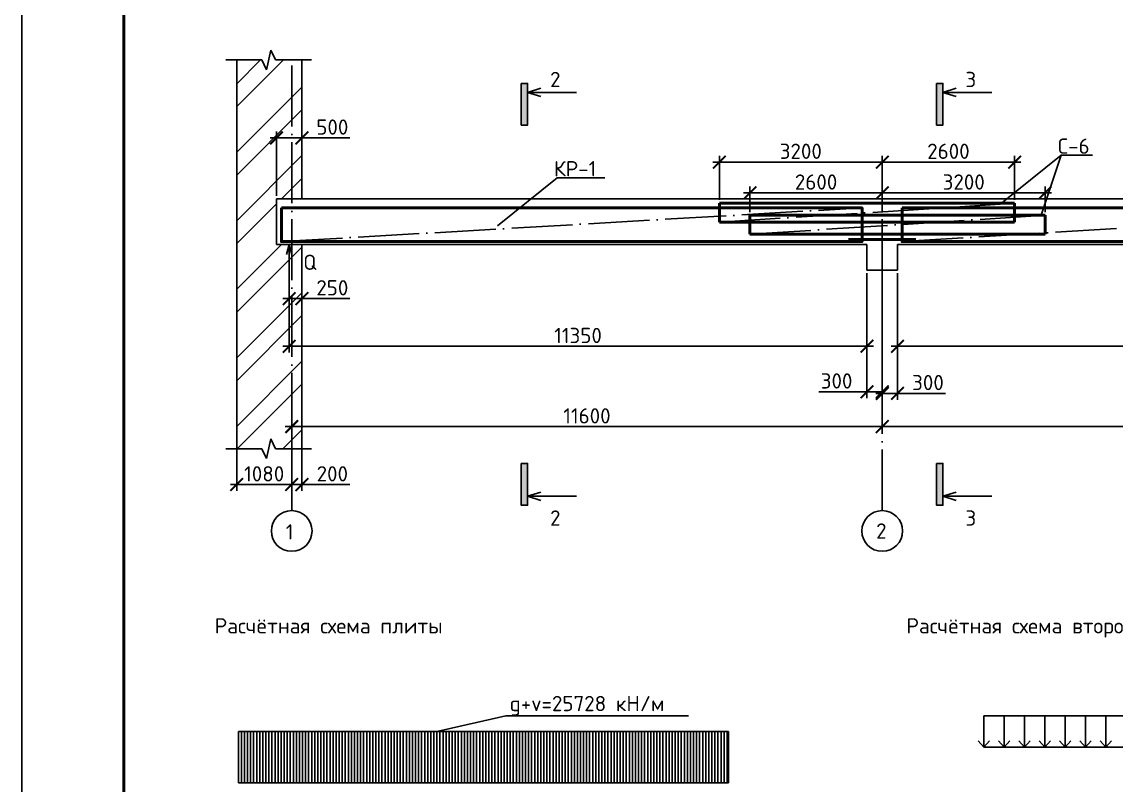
# Model space of a CAD drawing. Header units: millimetres. Extents: x -258556 to -95372, y 16759 to 83599.
# Drawn here: x -126718.6 to -126503.7, y 41678 to 41828 of the extents above; entities that cross this region are included whole.
import ezdxf

# ---------------------------------------------------------------- set-up
doc = ezdxf.new("R2010")
doc.units = ezdxf.units.MM
doc.header["$LTSCALE"] = 0.5
doc.linetypes.add('ACAD_ISO04W100', pattern=[30, 24, -3, 0, -3])
doc.layers.add('оси', color=7, linetype='ACAD_ISO04W100')
doc.layers.add('Тонкий', color=7, linetype='Continuous')
doc.layers.add('Толстый', color=7, linetype='Continuous', lineweight=40)
doc.styles.add('Наклонный3.5', font='isocpeur.ttf', dxfattribs={"height": 3})
doc.dimstyles.new('СТРОИТЕЛЬНЫЙ', dxfattribs={"dimtxt": 3.5, "dimasz": 2.5, "dimexe": 1.25, "dimexo": 0.625, "dimtad": 1, "dimdec": 0, "dimlfac": 100, "dimdsep": 46, "dimtxsty": 'Наклонный3.5', "dimblk1": 'ARCHTICK', "dimblk2": 'ARCHTICK', "dimsah": 1, "dimcen": 0, "dimdle": 1.25, "dimadec": 0, "dimazin": 0, "dimtfac": 0.75, "dimtdec": 0, "dimtmove": 0, "dimatfit": 3, "dimldrblk": 'ARCHTICK', "dimfxl": 1, "dimtolj": 1, "dimtzin": 0, "dimarcsym": 0})

# ---------------------------------------------------------------- blocks, each defined once
blk = doc.blocks.new('_ArchTick')
at = {"color": 0, "linetype": 'ByBlock', "const_width": 0.15}
blk.add_lwpolyline([(-0.5, -0.5), (0.5, 0.5)], dxfattribs=at)
blk = doc.blocks.new('*D708')
at = {"layer": 'Defpoints', "color": 0, "transparency": 16777216}
for p in [(-126663.65, 41805.22), (-126668.65, 41793.24), (-126663.65, 41793.24)]:
    blk.add_point(p, dxfattribs=at)
at = {"layer": 'Тонкий', "color": 0, "lineweight": -2, "transparency": 16777216}
for p, q in [((-126669.9, 41805.22), (-126663.65, 41805.22)), ((-126668.65, 41793.86), (-126668.65, 41806.47)), ((-126663.65, 41793.86), (-126663.65, 41806.47)), ((-126663.65, 41805.22), (-126654.2, 41805.22))]:
    blk.add_line(p, q, dxfattribs=at)
at = {"layer": 'Тонкий', "color": 0, "lineweight": -2, "transparency": 16777216, "xscale": 2.5, "yscale": 2.5, "zscale": 2.5, "rotation": 180}
blk.add_blockref('_ArchTick', (-126668.65, 41805.22), dxfattribs=at)
at = {"layer": 'Тонкий', "color": 0, "lineweight": -2, "transparency": 16777216, "xscale": 2.5, "yscale": 2.5, "zscale": 2.5}
blk.add_blockref('_ArchTick', (-126663.65, 41805.22), dxfattribs=at)
at = {"layer": 'Тонкий', "color": 0, "transparency": 16777216, "insert": (-126657.67, 41807.35), "char_height": 3, "attachment_point": 5, "style": 'Наклонный3.5'}
blk.add_mtext('\\A1;500', dxfattribs=at)
blk = doc.blocks.new('*D709')
at = {"layer": 'Defpoints', "color": 0, "transparency": 16777216}
for p in [(-126666.15, 41784.24), (-126663.65, 41784.24), (-126663.65, 41773.64)]:
    blk.add_point(p, dxfattribs=at)
at = {"layer": 'Тонкий', "color": 0, "lineweight": -2, "transparency": 16777216}
for p, q in [((-126666.15, 41783.61), (-126666.15, 41772.39)), ((-126663.65, 41783.61), (-126663.65, 41772.39)), ((-126667.4, 41773.64), (-126663.65, 41773.64)), ((-126663.65, 41773.64), (-126654.2, 41773.64))]:
    blk.add_line(p, q, dxfattribs=at)
at = {"layer": 'Тонкий', "color": 0, "lineweight": -2, "transparency": 16777216, "xscale": 2.5, "yscale": 2.5, "zscale": 2.5, "rotation": 180}
blk.add_blockref('_ArchTick', (-126666.15, 41773.64), dxfattribs=at)
at = {"layer": 'Тонкий', "color": 0, "lineweight": -2, "transparency": 16777216, "xscale": 2.5, "yscale": 2.5, "zscale": 2.5}
blk.add_blockref('_ArchTick', (-126663.65, 41773.64), dxfattribs=at)
at = {"layer": 'Тонкий', "color": 0, "transparency": 16777216, "insert": (-126657.67, 41775.76), "char_height": 3, "attachment_point": 5, "style": 'Наклонный3.5'}
blk.add_mtext('\\A1;250', dxfattribs=at)
blk = doc.blocks.new('*D710')
at = {"layer": 'Defpoints', "color": 0, "transparency": 16777216}
for p in [(-126666.15, 41779.24), (-126552.65, 41779.24), (-126666.15, 41764.27)]:
    blk.add_point(p, dxfattribs=at)
at = {"layer": 'Тонкий', "color": 0, "lineweight": -2, "transparency": 16777216}
for p, q in [((-126666.15, 41778.61), (-126666.15, 41763.02)), ((-126552.65, 41778.61), (-126552.65, 41763.02)), ((-126551.4, 41764.27), (-126667.4, 41764.27))]:
    blk.add_line(p, q, dxfattribs=at)
at = {"layer": 'Тонкий', "color": 0, "lineweight": -2, "transparency": 16777216, "xscale": 2.5, "yscale": 2.5, "zscale": 2.5, "rotation": 180}
blk.add_blockref('_ArchTick', (-126666.15, 41764.27), dxfattribs=at)
at = {"layer": 'Тонкий', "color": 0, "lineweight": -2, "transparency": 16777216, "xscale": 2.5, "yscale": 2.5, "zscale": 2.5}
blk.add_blockref('_ArchTick', (-126552.65, 41764.27), dxfattribs=at)
at = {"layer": 'Тонкий', "color": 0, "transparency": 16777216, "insert": (-126609.4, 41766.39), "char_height": 3, "attachment_point": 5, "style": 'Наклонный3.5'}
blk.add_mtext('\\A1;11350', dxfattribs=at)
blk = doc.blocks.new('*D711')
at = {"layer": 'Defpoints', "color": 0, "transparency": 16777216}
for p in [(-126552.65, 41779.24), (-126549.65, 41779.24), (-126549.65, 41755.32)]:
    blk.add_point(p, dxfattribs=at)
at = {"layer": 'Тонкий', "color": 0, "lineweight": -2, "transparency": 16777216}
for p, q in [((-126552.65, 41778.61), (-126552.65, 41754.07)), ((-126549.65, 41778.61), (-126549.65, 41754.07)), ((-126552.65, 41755.32), (-126562.1, 41755.32)), ((-126549.65, 41755.32), (-126553.9, 41755.32))]:
    blk.add_line(p, q, dxfattribs=at)
at = {"layer": 'Тонкий', "color": 0, "lineweight": -2, "transparency": 16777216, "xscale": 2.5, "yscale": 2.5, "zscale": 2.5, "rotation": 180}
blk.add_blockref('_ArchTick', (-126552.65, 41755.32), dxfattribs=at)
at = {"layer": 'Тонкий', "color": 0, "lineweight": -2, "transparency": 16777216, "xscale": 2.5, "yscale": 2.5, "zscale": 2.5}
blk.add_blockref('_ArchTick', (-126549.65, 41755.32), dxfattribs=at)
at = {"layer": 'Тонкий', "color": 0, "transparency": 16777216, "insert": (-126558.62, 41757.45), "char_height": 3, "attachment_point": 5, "style": 'Наклонный3.5'}
blk.add_mtext('\\A1;300', dxfattribs=at)
blk = doc.blocks.new('*D712')
at = {"layer": 'Defpoints', "color": 0, "transparency": 16777216}
for p in [(-126549.65, 41779.24), (-126546.65, 41779.24), (-126546.65, 41755)]:
    blk.add_point(p, dxfattribs=at)
at = {"layer": 'Тонкий', "color": 0, "lineweight": -2, "transparency": 16777216}
for p, q in [((-126549.65, 41778.61), (-126549.65, 41753.75)), ((-126546.65, 41778.61), (-126546.65, 41753.75)), ((-126550.9, 41755), (-126546.65, 41755)), ((-126546.65, 41755), (-126537.2, 41755))]:
    blk.add_line(p, q, dxfattribs=at)
at = {"layer": 'Тонкий', "color": 0, "lineweight": -2, "transparency": 16777216, "xscale": 2.5, "yscale": 2.5, "zscale": 2.5, "rotation": 180}
blk.add_blockref('_ArchTick', (-126549.65, 41755), dxfattribs=at)
at = {"layer": 'Тонкий', "color": 0, "lineweight": -2, "transparency": 16777216, "xscale": 2.5, "yscale": 2.5, "zscale": 2.5}
blk.add_blockref('_ArchTick', (-126546.65, 41755), dxfattribs=at)
at = {"layer": 'Тонкий', "color": 0, "transparency": 16777216, "insert": (-126540.67, 41757.13), "char_height": 3, "attachment_point": 5, "style": 'Наклонный3.5'}
blk.add_mtext('\\A1;300', dxfattribs=at)
blk = doc.blocks.new('*D713')
at = {"layer": 'Defpoints', "color": 0, "transparency": 16777216}
for p in [(-126546.65, 41779.24), (-126436.65, 41779.24), (-126436.65, 41764.27)]:
    blk.add_point(p, dxfattribs=at)
at = {"layer": 'Тонкий', "color": 0, "lineweight": -2, "transparency": 16777216}
for p, q in [((-126546.65, 41778.61), (-126546.65, 41763.02)), ((-126436.65, 41778.61), (-126436.65, 41763.02)), ((-126547.9, 41764.27), (-126435.4, 41764.27))]:
    blk.add_line(p, q, dxfattribs=at)
at = {"layer": 'Тонкий', "color": 0, "lineweight": -2, "transparency": 16777216, "xscale": 2.5, "yscale": 2.5, "zscale": 2.5, "rotation": 180}
blk.add_blockref('_ArchTick', (-126546.65, 41764.27), dxfattribs=at)
at = {"layer": 'Тонкий', "color": 0, "lineweight": -2, "transparency": 16777216, "xscale": 2.5, "yscale": 2.5, "zscale": 2.5}
blk.add_blockref('_ArchTick', (-126436.65, 41764.27), dxfattribs=at)
at = {"layer": 'Тонкий', "color": 0, "transparency": 16777216, "insert": (-126491.65, 41766.39), "char_height": 3, "attachment_point": 5, "style": 'Наклонный3.5'}
blk.add_mtext('\\A1;11000', dxfattribs=at)
blk = doc.blocks.new('*D715')
at = {"layer": 'Defpoints', "color": 0, "transparency": 16777216}
for p in [(-126549.65, 41748.47), (-126549.65, 41748.47), (-126665.65, 41745.93)]:
    blk.add_point(p, dxfattribs=at)
at = {"layer": 'Тонкий', "color": 0, "lineweight": -2, "transparency": 16777216}
for p, q in [((-126665.65, 41746.56), (-126665.65, 41749.72)), ((-126549.65, 41749.09), (-126549.65, 41749.72)), ((-126666.9, 41748.47), (-126548.4, 41748.47))]:
    blk.add_line(p, q, dxfattribs=at)
at = {"layer": 'Тонкий', "color": 0, "lineweight": -2, "transparency": 16777216, "xscale": 2.5, "yscale": 2.5, "zscale": 2.5, "rotation": 180}
blk.add_blockref('_ArchTick', (-126665.65, 41748.47), dxfattribs=at)
at = {"layer": 'Тонкий', "color": 0, "lineweight": -2, "transparency": 16777216, "xscale": 2.5, "yscale": 2.5, "zscale": 2.5}
blk.add_blockref('_ArchTick', (-126549.65, 41748.47), dxfattribs=at)
at = {"layer": 'Тонкий', "color": 0, "transparency": 16777216, "insert": (-126607.65, 41750.59), "char_height": 3, "attachment_point": 5, "style": 'Наклонный3.5'}
blk.add_mtext('\\A1;11600', dxfattribs=at)
blk = doc.blocks.new('*D716')
at = {"layer": 'Defpoints', "color": 0, "transparency": 16777216}
for p in [(-126549.65, 41748.47), (-126433.65, 41748.47), (-126433.65, 41743.38)]:
    blk.add_point(p, dxfattribs=at)
at = {"layer": 'Тонкий', "color": 0, "lineweight": -2, "transparency": 16777216}
for p, q in [((-126549.65, 41749.09), (-126549.65, 41749.72)), ((-126433.65, 41744), (-126433.65, 41749.72)), ((-126550.9, 41748.47), (-126432.4, 41748.47))]:
    blk.add_line(p, q, dxfattribs=at)
at = {"layer": 'Тонкий', "color": 0, "lineweight": -2, "transparency": 16777216, "xscale": 2.5, "yscale": 2.5, "zscale": 2.5, "rotation": 180}
blk.add_blockref('_ArchTick', (-126549.65, 41748.47), dxfattribs=at)
at = {"layer": 'Тонкий', "color": 0, "lineweight": -2, "transparency": 16777216, "xscale": 2.5, "yscale": 2.5, "zscale": 2.5}
blk.add_blockref('_ArchTick', (-126433.65, 41748.47), dxfattribs=at)
at = {"layer": 'Тонкий', "color": 0, "transparency": 16777216, "insert": (-126491.65, 41750.59), "char_height": 3, "attachment_point": 5, "style": 'Наклонный3.5'}
blk.add_mtext('\\A1;11600', dxfattribs=at)
blk = doc.blocks.new('*D717')
at = {"layer": 'Defpoints', "color": 0, "transparency": 16777216}
for p in [(-126676.45, 41751.46), (-126665.65, 41751.46), (-126665.65, 41737.08)]:
    blk.add_point(p, dxfattribs=at)
at = {"layer": 'Тонкий', "color": 0, "lineweight": -2, "transparency": 16777216}
for p, q in [((-126676.45, 41750.84), (-126676.45, 41735.83)), ((-126665.65, 41750.84), (-126665.65, 41735.83)), ((-126677.7, 41737.08), (-126664.4, 41737.08))]:
    blk.add_line(p, q, dxfattribs=at)
at = {"layer": 'Тонкий', "color": 0, "lineweight": -2, "transparency": 16777216, "xscale": 2.5, "yscale": 2.5, "zscale": 2.5, "rotation": 180}
blk.add_blockref('_ArchTick', (-126676.45, 41737.08), dxfattribs=at)
at = {"layer": 'Тонкий', "color": 0, "lineweight": -2, "transparency": 16777216, "xscale": 2.5, "yscale": 2.5, "zscale": 2.5}
blk.add_blockref('_ArchTick', (-126665.65, 41737.08), dxfattribs=at)
at = {"layer": 'Тонкий', "color": 0, "transparency": 16777216, "insert": (-126671.05, 41739.2), "char_height": 3, "attachment_point": 5, "style": 'Наклонный3.5'}
blk.add_mtext('\\A1;1080', dxfattribs=at)
blk = doc.blocks.new('*D718')
at = {"layer": 'Defpoints', "color": 0, "transparency": 16777216}
for p in [(-126665.65, 41746.84), (-126663.65, 41746.84), (-126663.65, 41737.08)]:
    blk.add_point(p, dxfattribs=at)
at = {"layer": 'Тонкий', "color": 0, "lineweight": -2, "transparency": 16777216}
for p, q in [((-126665.65, 41746.22), (-126665.65, 41735.83)), ((-126663.65, 41746.22), (-126663.65, 41735.83)), ((-126666.9, 41737.08), (-126663.65, 41737.08)), ((-126663.65, 41737.08), (-126654.2, 41737.08))]:
    blk.add_line(p, q, dxfattribs=at)
at = {"layer": 'Тонкий', "color": 0, "lineweight": -2, "transparency": 16777216, "xscale": 2.5, "yscale": 2.5, "zscale": 2.5, "rotation": 180}
blk.add_blockref('_ArchTick', (-126665.65, 41737.08), dxfattribs=at)
at = {"layer": 'Тонкий', "color": 0, "lineweight": -2, "transparency": 16777216, "xscale": 2.5, "yscale": 2.5, "zscale": 2.5}
blk.add_blockref('_ArchTick', (-126663.65, 41737.08), dxfattribs=at)
at = {"layer": 'Тонкий', "color": 0, "transparency": 16777216, "insert": (-126657.67, 41739.2), "char_height": 3, "attachment_point": 5, "style": 'Наклонный3.5'}
blk.add_mtext('\\A1;200', dxfattribs=at)
blk = doc.blocks.new('*D719')
at = {"layer": 'Defpoints', "color": 0, "transparency": 16777216}
for p in [(-126549.65, 41800.46), (-126581.65, 41792.39), (-126549.65, 41792.39)]:
    blk.add_point(p, dxfattribs=at)
at = {"layer": 'Тонкий', "color": 0, "lineweight": -2, "transparency": 16777216}
for p, q in [((-126581.65, 41793.02), (-126581.65, 41801.71)), ((-126549.65, 41793.02), (-126549.65, 41801.71)), ((-126582.9, 41800.46), (-126548.4, 41800.46))]:
    blk.add_line(p, q, dxfattribs=at)
at = {"layer": 'Тонкий', "color": 0, "lineweight": -2, "transparency": 16777216, "xscale": 2.5, "yscale": 2.5, "zscale": 2.5, "rotation": 180}
blk.add_blockref('_ArchTick', (-126581.65, 41800.46), dxfattribs=at)
at = {"layer": 'Тонкий', "color": 0, "lineweight": -2, "transparency": 16777216, "xscale": 2.5, "yscale": 2.5, "zscale": 2.5}
blk.add_blockref('_ArchTick', (-126549.65, 41800.46), dxfattribs=at)
at = {"layer": 'Тонкий', "color": 0, "transparency": 16777216, "insert": (-126565.65, 41802.59), "char_height": 3, "attachment_point": 5, "style": 'Наклонный3.5'}
blk.add_mtext('\\A1;3200', dxfattribs=at)
blk = doc.blocks.new('*D720')
at = {"layer": 'Defpoints', "color": 0, "transparency": 16777216}
for p in [(-126523.65, 41800.46), (-126549.65, 41792.39), (-126523.65, 41792.39)]:
    blk.add_point(p, dxfattribs=at)
at = {"layer": 'Тонкий', "color": 0, "lineweight": -2, "transparency": 16777216}
for p, q in [((-126549.65, 41793.02), (-126549.65, 41801.71)), ((-126523.65, 41793.02), (-126523.65, 41801.71)), ((-126550.9, 41800.46), (-126522.4, 41800.46))]:
    blk.add_line(p, q, dxfattribs=at)
at = {"layer": 'Тонкий', "color": 0, "lineweight": -2, "transparency": 16777216, "xscale": 2.5, "yscale": 2.5, "zscale": 2.5, "rotation": 180}
blk.add_blockref('_ArchTick', (-126549.65, 41800.46), dxfattribs=at)
at = {"layer": 'Тонкий', "color": 0, "lineweight": -2, "transparency": 16777216, "xscale": 2.5, "yscale": 2.5, "zscale": 2.5}
blk.add_blockref('_ArchTick', (-126523.65, 41800.46), dxfattribs=at)
at = {"layer": 'Тонкий', "color": 0, "transparency": 16777216, "insert": (-126536.65, 41802.59), "char_height": 3, "attachment_point": 5, "style": 'Наклонный3.5'}
blk.add_mtext('\\A1;2600', dxfattribs=at)
blk = doc.blocks.new('*D721')
at = {"layer": 'Defpoints', "color": 0, "transparency": 16777216}
for p in [(-126549.65, 41794.43), (-126575.65, 41790.03), (-126549.65, 41790.03)]:
    blk.add_point(p, dxfattribs=at)
at = {"layer": 'Тонкий', "color": 0, "lineweight": -2, "transparency": 16777216}
for p, q in [((-126576.9, 41794.43), (-126548.4, 41794.43)), ((-126575.65, 41790.65), (-126575.65, 41795.68)), ((-126549.65, 41790.65), (-126549.65, 41795.68))]:
    blk.add_line(p, q, dxfattribs=at)
at = {"layer": 'Тонкий', "color": 0, "lineweight": -2, "transparency": 16777216, "xscale": 2.5, "yscale": 2.5, "zscale": 2.5, "rotation": 180}
blk.add_blockref('_ArchTick', (-126575.65, 41794.43), dxfattribs=at)
at = {"layer": 'Тонкий', "color": 0, "lineweight": -2, "transparency": 16777216, "xscale": 2.5, "yscale": 2.5, "zscale": 2.5}
blk.add_blockref('_ArchTick', (-126549.65, 41794.43), dxfattribs=at)
at = {"layer": 'Тонкий', "color": 0, "transparency": 16777216, "insert": (-126562.65, 41796.55), "char_height": 3, "attachment_point": 5, "style": 'Наклонный3.5'}
blk.add_mtext('\\A1;2600', dxfattribs=at)
blk = doc.blocks.new('*D722')
at = {"layer": 'Defpoints', "color": 0, "transparency": 16777216}
for p in [(-126517.65, 41794.43), (-126549.65, 41790.03), (-126517.65, 41790.03)]:
    blk.add_point(p, dxfattribs=at)
at = {"layer": 'Тонкий', "color": 0, "lineweight": -2, "transparency": 16777216}
for p, q in [((-126550.9, 41794.43), (-126516.4, 41794.43)), ((-126549.65, 41790.65), (-126549.65, 41795.68)), ((-126517.65, 41790.65), (-126517.65, 41795.68))]:
    blk.add_line(p, q, dxfattribs=at)
at = {"layer": 'Тонкий', "color": 0, "lineweight": -2, "transparency": 16777216, "xscale": 2.5, "yscale": 2.5, "zscale": 2.5, "rotation": 180}
blk.add_blockref('_ArchTick', (-126549.65, 41794.43), dxfattribs=at)
at = {"layer": 'Тонкий', "color": 0, "lineweight": -2, "transparency": 16777216, "xscale": 2.5, "yscale": 2.5, "zscale": 2.5}
blk.add_blockref('_ArchTick', (-126517.65, 41794.43), dxfattribs=at)
at = {"layer": 'Тонкий', "color": 0, "transparency": 16777216, "insert": (-126533.65, 41796.55), "char_height": 3, "attachment_point": 5, "style": 'Наклонный3.5'}
blk.add_mtext('\\A1;3200', dxfattribs=at)

msp = doc.modelspace()

# ---------------------------------------------------------------- hatches: boundary and pattern name
at = {"layer": 'Тонкий', "true_color": 0x000000}
h = msp.add_hatch(dxfattribs=at)
h.set_pattern_fill('ANSI32', color=18)
h.set_pattern_definition([(45, (-129496.722, 38928.249), (-6.735192, 6.735192), []), (45, (-129492.232, 38928.249), (-6.735192, 6.735192), [])])
h.paths.add_polyline_path([(-126665.64876, 41820.54105), (-126668.82323, 41820.54105), (-126669.73215, 41822.47977), (-126670.61557, 41818.60239), (-126671.52446, 41820.54105), (-126676.44876, 41820.54105), (-126676.44876, 41744.13549), (-126671.52446, 41744.13549), (-126670.61557, 41742.19682), (-126669.73215, 41746.0742), (-126668.82323, 41744.13549), (-126665.64876, 41744.13549), (-126665.64876, 41782.39968), (-126666.14876, 41784.2366), (-126668.64876, 41784.2366), (-126668.64876, 41793.2366), (-126665.64876, 41793.2366)])
h.paths.add_polyline_path([(-126663.64876, 41820.54105), (-126665.64876, 41820.54105), (-126665.64876, 41793.2366), (-126663.64876, 41793.2366)])
h.paths.add_polyline_path([(-126663.64876, 41784.2366), (-126665.64876, 41784.2366), (-126665.64876, 41744.13549), (-126663.64876, 41744.13549)])
h = msp.add_hatch(color=18, dxfattribs=at)
h.dxf.hatch_style = 1
h.paths.add_polyline_path([(-126620.5673, 41807.73114), (-126619.32645, 41807.73114), (-126619.32645, 41815.94166), (-126620.5673, 41815.94166)])
h = msp.add_hatch(color=18, dxfattribs=at)
h.dxf.hatch_style = 1
h.paths.add_polyline_path([(-126538.97059, 41807.73114), (-126537.72973, 41807.73114), (-126537.72973, 41815.94166), (-126538.97059, 41815.94166)])
h = msp.add_hatch(color=18, dxfattribs=at)
h.dxf.hatch_style = 1
h.paths.add_polyline_path([(-126620.5673, 41733.02364), (-126619.32645, 41733.02364), (-126619.32645, 41741.23415), (-126620.5673, 41741.23415)])
h = msp.add_hatch(color=18, dxfattribs=at)
h.dxf.hatch_style = 1
h.paths.add_polyline_path([(-126538.97059, 41733.02364), (-126537.72973, 41733.02364), (-126537.72973, 41741.23415), (-126538.97059, 41741.23415)])

# ---------------------------------------------------------------- linework, layer by layer
at = {"layer": 'Defpoints', "color": 18, "true_color": 0x000000}
msp.add_lwpolyline([(-126718.64819, 41544.06704), (-125877.64819, 41544.06704), (-125877.64819, 42138.06704), (-126718.64819, 42138.06704)], close=True, dxfattribs=at)
at = {"layer": 'оси', "color": 18, "true_color": 0x000000}
for p, q in [((-126665.64876, 41731.96329), (-126665.64876, 41820.54105)), ((-126549.64876, 41731.96329), (-126549.64876, 41793.2366))]:
    msp.add_line(p, q, dxfattribs=at)
at = {"layer": 'Толстый', "color": 18, "true_color": 0x000000}
for p, q in [((-126698.64819, 42133.06704), (-126698.64819, 41549.06704)), ((-126581.64876, 41792.39061), (-126523.64876, 41792.39061)), ((-126581.64876, 41792.39061), (-126549.64876, 41792.39061)), ((-126581.64876, 41792.39061), (-126581.64876, 41788.63978)), ((-126523.64876, 41788.63978), (-126523.64876, 41792.39061)), ((-126575.64876, 41790.02685), (-126517.64876, 41790.02685)), ((-126575.64876, 41790.02685), (-126575.64876, 41786.27602)), ((-126517.64876, 41786.27602), (-126517.64876, 41790.02685)), ((-126581.64876, 41788.63978), (-126523.64876, 41788.63978)), ((-126581.64876, 41788.63978), (-126549.64876, 41788.63978)), ((-126575.64876, 41786.27602), (-126517.64876, 41786.27602)), ((-126556.26569, 41785.26853), (-126549.64876, 41785.26853)), ((-126549.64876, 41785.26853), (-126543.03184, 41785.26853))]:
    msp.add_line(p, q, dxfattribs=at)
for points in [[(-126667.66486, 41791.46504), (-126553.60603, 41791.46504), (-126553.60603, 41784.83321), (-126667.66486, 41784.83321)], [(-126545.73961, 41791.46504), (-126437.55324, 41791.46504), (-126437.55324, 41784.83321), (-126545.73961, 41784.83321)]]:
    msp.add_lwpolyline(points, close=True, dxfattribs=at)
at = {"layer": 'Тонкий', "color": 18, "true_color": 0x000000}
for p, q in [((-126670.61557, 41818.60239), (-126669.73215, 41822.47977)), ((-126668.82323, 41820.54105), (-126669.73215, 41822.47977)), ((-126678.57386, 41820.54105), (-126671.52446, 41820.54105)), ((-126676.44876, 41820.54105), (-126676.44876, 41744.13549)), ((-126670.61555, 41818.60234), (-126671.52446, 41820.54105)), ((-126668.82323, 41820.54105), (-126661.77386, 41820.54105)), ((-126663.64876, 41820.54105), (-126663.64876, 41793.2366)), ((-126619.32645, 41814.16656), (-126616.71737, 41815.00597)), ((-126619.32645, 41814.16656), (-126609.70473, 41814.16656)), ((-126619.32645, 41814.16656), (-126616.71737, 41813.32716)), ((-126537.72973, 41814.16656), (-126535.12066, 41815.00597)), ((-126537.72973, 41814.16656), (-126528.10801, 41814.16656)), ((-126537.72973, 41814.16656), (-126535.12066, 41813.32716)), ((-126514.5037, 41801.8403), (-126526.24487, 41792.39061)), ((-126514.5037, 41801.8403), (-126518.45574, 41790.02685)), ((-126514.5037, 41801.8403), (-126508.32579, 41801.8403)), ((-126613.49487, 41797.40097), (-126625.23604, 41787.95127)), ((-126613.49487, 41797.40097), (-126604.14646, 41797.40097)), ((-126412.34981, 41793.2366), (-126668.64876, 41793.2366)), ((-126668.64876, 41793.2366), (-126668.64876, 41784.2366)), ((-126552.64876, 41784.2366), (-126668.64876, 41784.2366)), ((-126666.14876, 41784.2366), (-126666.673, 41782.31064)), ((-126666.14876, 41784.2366), (-126666.14876, 41773.59258)), ((-126666.14876, 41784.2366), (-126665.62453, 41782.31064)), ((-126663.64876, 41784.2366), (-126663.64876, 41744.13549)), ((-126552.64876, 41779.2366), (-126552.64876, 41784.2366)), ((-126436.64876, 41784.2366), (-126546.64876, 41784.2366)), ((-126546.64876, 41779.2366), (-126546.64876, 41784.2366)), ((-126552.64876, 41779.2366), (-126546.64876, 41779.2366)), ((-126670.61557, 41742.19682), (-126669.73215, 41746.0742)), ((-126668.82323, 41744.13549), (-126669.73215, 41746.0742)), ((-126678.57386, 41744.13549), (-126671.52446, 41744.13549)), ((-126670.61555, 41742.19678), (-126671.52446, 41744.13549)), ((-126668.82323, 41744.13549), (-126661.77386, 41744.13549)), ((-126619.32645, 41734.77411), (-126616.71737, 41735.61351)), ((-126619.32645, 41734.77411), (-126609.70473, 41734.77411)), ((-126619.32645, 41734.77411), (-126616.71737, 41733.93471)), ((-126537.72973, 41734.77411), (-126535.12066, 41735.61351)), ((-126537.72973, 41734.77411), (-126528.10801, 41734.77411)), ((-126537.72973, 41734.77411), (-126535.12066, 41733.93471)), ((-126623.60177, 41691.64552), (-126637.12194, 41688.55945)), ((-126623.60177, 41691.64552), (-126587.70136, 41691.64552)), ((-126529.71242, 41691.65664), (-126378.52917, 41691.65664)), ((-126529.71242, 41691.65664), (-126529.71242, 41685.4878)), ((-126525.71242, 41691.65664), (-126525.71242, 41685.4878)), ((-126521.71242, 41691.65664), (-126521.71242, 41685.4878)), ((-126517.71242, 41691.65664), (-126517.71242, 41685.4878)), ((-126513.71242, 41691.65664), (-126513.71242, 41685.4878)), ((-126509.71242, 41691.65664), (-126509.71242, 41685.4878)), ((-126505.71242, 41691.65664), (-126505.71242, 41685.4878)), ((-126676.12194, 41688.55945), (-126579.85995, 41688.55945)), ((-126676.12194, 41688.55945), (-126676.12194, 41678.45263)), ((-126675.52194, 41688.55945), (-126675.52194, 41678.45263)), ((-126674.92194, 41688.55945), (-126674.92194, 41678.45263)), ((-126674.32194, 41688.55945), (-126674.32194, 41678.45263)), ((-126673.72194, 41688.55945), (-126673.72194, 41678.45263)), ((-126673.12194, 41688.55945), (-126673.12194, 41678.45263)), ((-126672.52194, 41688.55945), (-126672.52194, 41678.45263)), ((-126671.92194, 41688.55945), (-126671.92194, 41678.45263)), ((-126671.32194, 41688.55945), (-126671.32194, 41678.45263)), ((-126670.72194, 41688.55945), (-126670.72194, 41678.45263)), ((-126670.12194, 41688.55945), (-126670.12194, 41678.45263)), ((-126669.52194, 41688.55945), (-126669.52194, 41678.45263)), ((-126668.92194, 41688.55945), (-126668.92194, 41678.45263)), ((-126668.32194, 41688.55945), (-126668.32194, 41678.45263)), ((-126667.72194, 41688.55945), (-126667.72194, 41678.45263)), ((-126667.12194, 41688.55945), (-126667.12194, 41678.45263)), ((-126666.52194, 41688.55945), (-126666.52194, 41678.45263)), ((-126665.92194, 41688.55945), (-126665.92194, 41678.45263)), ((-126665.32194, 41688.55945), (-126665.32194, 41678.45263)), ((-126664.72194, 41688.55945), (-126664.72194, 41678.45263)), ((-126664.12194, 41688.55945), (-126664.12194, 41678.45263)), ((-126663.52194, 41688.55945), (-126663.52194, 41678.45263)), ((-126662.92194, 41688.55945), (-126662.92194, 41678.45263)), ((-126662.32194, 41688.55945), (-126662.32194, 41678.45263)), ((-126661.72194, 41688.55945), (-126661.72194, 41678.45263)), ((-126661.12194, 41688.55945), (-126661.12194, 41678.45263)), ((-126660.52194, 41688.55945), (-126660.52194, 41678.45263)), ((-126659.92194, 41688.55945), (-126659.92194, 41678.45263)), ((-126659.32194, 41688.55945), (-126659.32194, 41678.45263)), ((-126658.72194, 41688.55945), (-126658.72194, 41678.45263)), ((-126658.12194, 41688.55945), (-126658.12194, 41678.45263)), ((-126657.52194, 41688.55945), (-126657.52194, 41678.45263)), ((-126656.92194, 41688.55945), (-126656.92194, 41678.45263)), ((-126656.32194, 41688.55945), (-126656.32194, 41678.45263)), ((-126655.72194, 41688.55945), (-126655.72194, 41678.45263)), ((-126655.12194, 41688.55945), (-126655.12194, 41678.45263)), ((-126654.52194, 41688.55945), (-126654.52194, 41678.45263)), ((-126653.92194, 41688.55945), (-126653.92194, 41678.45263)), ((-126653.32194, 41688.55945), (-126653.32194, 41678.45263)), ((-126652.72194, 41688.55945), (-126652.72194, 41678.45263)), ((-126652.12194, 41688.55945), (-126652.12194, 41678.45263)), ((-126651.52194, 41688.55945), (-126651.52194, 41678.45263)), ((-126650.92194, 41688.55945), (-126650.92194, 41678.45263)), ((-126650.32194, 41688.55945), (-126650.32194, 41678.45263)), ((-126649.72194, 41688.55945), (-126649.72194, 41678.45263)), ((-126649.12194, 41688.55945), (-126649.12194, 41678.45263)), ((-126648.52194, 41688.55945), (-126648.52194, 41678.45263)), ((-126647.92194, 41688.55945), (-126647.92194, 41678.45263)), ((-126647.32194, 41688.55945), (-126647.32194, 41678.45263)), ((-126646.72194, 41688.55945), (-126646.72194, 41678.45263)), ((-126646.12194, 41688.55945), (-126646.12194, 41678.45263)), ((-126645.52194, 41688.55945), (-126645.52194, 41678.45263)), ((-126644.92194, 41688.55945), (-126644.92194, 41678.45263)), ((-126644.32194, 41688.55945), (-126644.32194, 41678.45263)), ((-126643.72194, 41688.55945), (-126643.72194, 41678.45263)), ((-126643.12194, 41688.55945), (-126643.12194, 41678.45263)), ((-126642.52194, 41688.55945), (-126642.52194, 41678.45263)), ((-126641.92194, 41688.55945), (-126641.92194, 41678.45263)), ((-126641.32194, 41688.55945), (-126641.32194, 41678.45263)), ((-126641.32194, 41688.55945), (-126641.32194, 41678.45263)), ((-126640.72194, 41688.55945), (-126640.72194, 41678.45263)), ((-126640.12194, 41688.55945), (-126640.12194, 41678.45263)), ((-126639.52194, 41688.55945), (-126639.52194, 41678.45263)), ((-126638.92194, 41688.55945), (-126638.92194, 41678.45263)), ((-126638.32194, 41688.55945), (-126638.32194, 41678.45263)), ((-126637.72194, 41688.55945), (-126637.72194, 41678.45263)), ((-126637.12194, 41688.55945), (-126637.12194, 41678.45263)), ((-126636.52194, 41688.55945), (-126636.52194, 41678.45263)), ((-126635.92194, 41688.55945), (-126635.92194, 41678.45263)), ((-126635.32194, 41688.55945), (-126635.32194, 41678.45263)), ((-126634.72194, 41688.55945), (-126634.72194, 41678.45263)), ((-126634.12194, 41688.55945), (-126634.12194, 41678.45263)), ((-126633.52194, 41688.55945), (-126633.52194, 41678.45263)), ((-126632.92194, 41688.55945), (-126632.92194, 41678.45263)), ((-126632.32194, 41688.55945), (-126632.32194, 41678.45263)), ((-126631.72194, 41688.55945), (-126631.72194, 41678.45263)), ((-126631.12194, 41688.55945), (-126631.12194, 41678.45263)), ((-126630.52194, 41688.55945), (-126630.52194, 41678.45263)), ((-126629.92194, 41688.55945), (-126629.92194, 41678.45263)), ((-126629.32194, 41688.55945), (-126629.32194, 41678.45263)), ((-126628.72194, 41688.55945), (-126628.72194, 41678.45263)), ((-126628.12194, 41688.55945), (-126628.12194, 41678.45263)), ((-126627.52194, 41688.55945), (-126627.52194, 41678.45263)), ((-126626.92194, 41688.55945), (-126626.92194, 41678.45263)), ((-126626.32194, 41688.55945), (-126626.32194, 41678.45263)), ((-126625.72194, 41688.55945), (-126625.72194, 41678.45263)), ((-126625.12194, 41688.55945), (-126625.12194, 41678.45263)), ((-126624.52194, 41688.55945), (-126624.52194, 41678.45263)), ((-126623.92194, 41688.55945), (-126623.92194, 41678.45263)), ((-126623.32194, 41688.55945), (-126623.32194, 41678.45263)), ((-126622.72194, 41688.55945), (-126622.72194, 41678.45263)), ((-126622.12194, 41688.55945), (-126622.12194, 41678.45263)), ((-126621.52194, 41688.55945), (-126621.52194, 41678.45263)), ((-126620.92194, 41688.55945), (-126620.92194, 41678.45263)), ((-126620.32194, 41688.55945), (-126620.32194, 41678.45263)), ((-126619.72194, 41688.55945), (-126619.72194, 41678.45263)), ((-126619.12194, 41688.55945), (-126619.12194, 41678.45263)), ((-126618.52194, 41688.55945), (-126618.52194, 41678.45263)), ((-126617.92194, 41688.55945), (-126617.92194, 41678.45263)), ((-126617.32194, 41688.55945), (-126617.32194, 41678.45263)), ((-126616.72194, 41688.55945), (-126616.72194, 41678.45263)), ((-126616.12194, 41688.55945), (-126616.12194, 41678.45263)), ((-126615.52194, 41688.55945), (-126615.52194, 41678.45263)), ((-126614.92194, 41688.55945), (-126614.92194, 41678.45263)), ((-126614.32194, 41688.55945), (-126614.32194, 41678.45263)), ((-126613.72194, 41688.55945), (-126613.72194, 41678.45263)), ((-126613.12194, 41688.55945), (-126613.12194, 41678.45263)), ((-126612.52194, 41688.55945), (-126612.52194, 41678.45263)), ((-126611.92194, 41688.55945), (-126611.92194, 41678.45263)), ((-126611.32194, 41688.55945), (-126611.32194, 41678.45263)), ((-126610.72194, 41688.55945), (-126610.72194, 41678.45263)), ((-126610.12194, 41688.55945), (-126610.12194, 41678.45263)), ((-126609.52194, 41688.55945), (-126609.52194, 41678.45263)), ((-126608.92194, 41688.55945), (-126608.92194, 41678.45263)), ((-126608.32194, 41688.55945), (-126608.32194, 41678.45263)), ((-126607.72194, 41688.55945), (-126607.72194, 41678.45263)), ((-126607.12194, 41688.55945), (-126607.12194, 41678.45263)), ((-126606.52194, 41688.55945), (-126606.52194, 41678.45263)), ((-126605.92194, 41688.55945), (-126605.92194, 41678.45263)), ((-126605.32194, 41688.55945), (-126605.32194, 41678.45263)), ((-126604.72194, 41688.55945), (-126604.72194, 41678.45263)), ((-126604.12194, 41688.55945), (-126604.12194, 41678.45263)), ((-126603.52194, 41688.55945), (-126603.52194, 41678.45263)), ((-126602.92194, 41688.55945), (-126602.92194, 41678.45263)), ((-126602.92194, 41688.55945), (-126602.92194, 41678.45263)), ((-126602.32194, 41688.55945), (-126602.32194, 41678.45263)), ((-126601.72194, 41688.55945), (-126601.72194, 41678.45263)), ((-126601.12194, 41688.55945), (-126601.12194, 41678.45263)), ((-126600.52194, 41688.55945), (-126600.52194, 41678.45263)), ((-126599.92194, 41688.55945), (-126599.92194, 41678.45263)), ((-126599.32194, 41688.55945), (-126599.32194, 41678.45263)), ((-126598.72194, 41688.55945), (-126598.72194, 41678.45263)), ((-126598.12194, 41688.55945), (-126598.12194, 41678.45263)), ((-126597.52194, 41688.55945), (-126597.52194, 41678.45263)), ((-126596.92194, 41688.55945), (-126596.92194, 41678.45263)), ((-126596.32194, 41688.55945), (-126596.32194, 41678.45263)), ((-126595.72194, 41688.55945), (-126595.72194, 41678.45263)), ((-126595.12194, 41688.55945), (-126595.12194, 41678.45263)), ((-126594.52194, 41688.55945), (-126594.52194, 41678.45263)), ((-126593.92194, 41688.55945), (-126593.92194, 41678.45263)), ((-126593.32194, 41688.55945), (-126593.32194, 41678.45263)), ((-126592.72194, 41688.55945), (-126592.72194, 41678.45263)), ((-126592.12194, 41688.55945), (-126592.12194, 41678.45263)), ((-126591.52194, 41688.55945), (-126591.52194, 41678.45263)), ((-126590.92194, 41688.55945), (-126590.92194, 41678.45263)), ((-126590.32194, 41688.55945), (-126590.32194, 41678.45263)), ((-126589.72194, 41688.55945), (-126589.72194, 41678.45263)), ((-126589.12194, 41688.55945), (-126589.12194, 41678.45263)), ((-126588.52194, 41688.55945), (-126588.52194, 41678.45263)), ((-126587.92194, 41688.55945), (-126587.92194, 41678.45263)), ((-126587.32194, 41688.55945), (-126587.32194, 41678.45263)), ((-126586.72194, 41688.55945), (-126586.72194, 41678.45263)), ((-126586.12194, 41688.55945), (-126586.12194, 41678.45263)), ((-126585.52194, 41688.55945), (-126585.52194, 41678.45263)), ((-126584.92194, 41688.55945), (-126584.92194, 41678.45263)), ((-126584.32194, 41688.55945), (-126584.32194, 41678.45263)), ((-126583.72194, 41688.55945), (-126583.72194, 41678.45263)), ((-126583.12194, 41688.55945), (-126583.12194, 41678.45263)), ((-126582.52194, 41688.55945), (-126582.52194, 41678.45263)), ((-126581.92194, 41688.55945), (-126581.92194, 41678.45263)), ((-126581.32194, 41688.55945), (-126581.32194, 41678.45263)), ((-126580.72194, 41688.55945), (-126580.72194, 41678.45263)), ((-126580.12194, 41688.55945), (-126580.12194, 41678.45263)), ((-126579.85995, 41688.55945), (-126579.85995, 41678.45263)), ((-126529.71242, 41685.4878), (-126530.81271, 41686.73586)), ((-126529.71242, 41685.4878), (-126528.61214, 41686.73586)), ((-126529.71242, 41685.4878), (-126378.52917, 41685.4878)), ((-126525.71242, 41685.4878), (-126526.81271, 41686.73586)), ((-126525.71242, 41685.4878), (-126524.61214, 41686.73586)), ((-126521.71242, 41685.4878), (-126522.81271, 41686.73586)), ((-126521.71242, 41685.4878), (-126520.61214, 41686.73586)), ((-126517.71242, 41685.4878), (-126518.81271, 41686.73586)), ((-126517.71242, 41685.4878), (-126516.61214, 41686.73586)), ((-126513.71242, 41685.4878), (-126514.81271, 41686.73586)), ((-126513.71242, 41685.4878), (-126512.61214, 41686.73586)), ((-126509.71242, 41685.4878), (-126510.81271, 41686.73586)), ((-126509.71242, 41685.4878), (-126508.61214, 41686.73586)), ((-126505.71242, 41685.4878), (-126506.81271, 41686.73586)), ((-126505.71242, 41685.4878), (-126504.61214, 41686.73586)), ((-126676.12194, 41678.45263), (-126579.85995, 41678.45263))]:
    msp.add_line(p, q, dxfattribs=at)
at = {"layer": 'Тонкий', "color": 18, "linetype": 'ACAD_ISO04W100', "true_color": 0x000000}
for p, q in [((-126581.64876, 41788.63978), (-126523.64876, 41792.39061)), ((-126667.66486, 41784.83321), (-126553.60603, 41791.46504)), ((-126575.64876, 41786.27602), (-126517.64876, 41790.02685)), ((-126545.73961, 41784.83321), (-126437.55324, 41791.46504))]:
    msp.add_line(p, q, dxfattribs=at)
at = {"layer": 'Тонкий', "color": 18, "true_color": 0x000000}
for points in [[(-126620.5673, 41815.94166), (-126619.32645, 41815.94166), (-126619.32645, 41807.73114), (-126620.5673, 41807.73114)], [(-126538.97059, 41815.94166), (-126537.72973, 41815.94166), (-126537.72973, 41807.73114), (-126538.97059, 41807.73114)], [(-126620.5673, 41741.23415), (-126619.32645, 41741.23415), (-126619.32645, 41733.02364), (-126620.5673, 41733.02364)], [(-126538.97059, 41741.23415), (-126537.72973, 41741.23415), (-126537.72973, 41733.02364), (-126538.97059, 41733.02364)]]:
    msp.add_lwpolyline(points, close=True, dxfattribs=at)
for centre in [(-126665.64876, 41727.96329), (-126549.64876, 41727.96329)]:
    msp.add_circle(centre, 4, dxfattribs=at)

# ---------------------------------------------------------------- texts
at = {"layer": 'Тонкий', "color": 18, "true_color": 0x000000, "style": 'Наклонный3.5'}
for s, p in [('2', (-126614.89617, 41815.19893)), ('3', (-126533.29945, 41815.19893)), ('С-6', (-126515.14802, 41802.10528)), ('КР-1', (-126614.13919, 41797.66595)), ('Q', (-126663.38843, 41779.27621)), ('2', (-126614.89617, 41729.00759)), ('3', (-126533.29945, 41729.00759)), ('1', (-126666.81522, 41726.27475)), ('2', (-126550.84674, 41726.46364)), ('g+v=25728 кН/м', (-126622.86068, 41692.54074))]:
    msp.add_text(s, height=3, dxfattribs=at).set_placement(p)
at = {"layer": 'Тонкий', "color": 18, "true_color": 0x000000, "char_height": 3, "attachment_point": 1, "style": 'Наклонный3.5'}
for s, insert in [('Расчётная схема плиты', (-126680.78184, 41710.8206)), ('Расчётная схема второстепенной балки', (-126544.9086, 41710.8206))]:
    msp.add_mtext_dynamic_manual_height_columns(s, width=183.1315124, gutter_width=50, heights=[0], dxfattribs=dict(at, insert=insert))

# ---------------------------------------------------------------- dimensions: what is measured, and where the dimension line sits
at = {"layer": 'Тонкий', "color": 18, "true_color": 0x000000}
for base, p1, p2, picture, middle in [((-126663.64876, 41805.22245), (-126668.64876, 41793.2366), (-126663.64876, 41793.2366), '*D708', (-126657.67376, 41807.34745)), ((-126549.64876, 41800.46039), (-126581.64876, 41792.39061), (-126549.64876, 41792.39061), '*D719', (-126565.64876, 41802.58539)), ((-126523.64876, 41800.46039), (-126549.64876, 41792.39061), (-126523.64876, 41792.39061), '*D720', (-126536.64876, 41802.58539)), ((-126549.64876, 41794.4277), (-126575.64876, 41790.02685), (-126549.64876, 41790.02685), '*D721', (-126562.64876, 41796.5527)), ((-126517.64876, 41794.4277), (-126549.64876, 41790.02685), (-126517.64876, 41790.02685), '*D722', (-126533.64876, 41796.5527)), ((-126663.64876, 41773.63908), (-126666.14876, 41784.2366), (-126663.64876, 41784.2366), '*D709', (-126657.67376, 41775.76408)), ((-126666.14876, 41764.26896), (-126552.64876, 41779.2366), (-126666.14876, 41779.2366), '*D710', (-126609.39876, 41766.39396)), ((-126436.64876, 41764.26896), (-126546.64876, 41779.2366), (-126436.64876, 41779.2366), '*D713', (-126491.64876, 41766.39396)), ((-126665.64876, 41737.07898), (-126676.44876, 41751.46452), (-126665.64876, 41751.46452), '*D717', (-126671.04876, 41739.20398)), ((-126549.64876, 41748.46901), (-126665.64876, 41745.9328), (-126549.64876, 41748.46901), '*D715', (-126607.64876, 41750.59401)), ((-126433.64876, 41748.46901), (-126549.64876, 41748.46901), (-126433.64876, 41743.37804), '*D716', (-126491.64876, 41750.59401)), ((-126663.64876, 41737.07898), (-126665.64876, 41746.84011), (-126663.64876, 41746.84011), '*D718', (-126657.67376, 41739.20398))]:
    dim = msp.add_linear_dim(base=base, p1=p1, p2=p2, dimstyle='СТРОИТЕЛЬНЫЙ', dxfattribs=at)
    dim.commit()
    dim.dimension.update_dxf_attribs({"geometry": picture, "text_midpoint": middle})
for base, p1, p2, picture, middle in [((-126549.64876, 41755.32273), (-126552.64876, 41779.2366), (-126549.64876, 41779.2366), '*D711', (-126558.62376, 41755.32273)), ((-126546.64876, 41755.00435), (-126549.64876, 41779.2366), (-126546.64876, 41779.2366), '*D712', (-126540.67376, 41755.00435))]:
    dim = msp.add_linear_dim(base=base, p1=p1, p2=p2, dimstyle='СТРОИТЕЛЬНЫЙ', dxfattribs=at)
    dim.commit()
    dim.dimension.update_dxf_attribs({"geometry": picture, "text_midpoint": middle, "dimtype": 160})

doc.saveas('drawing.dxf')
